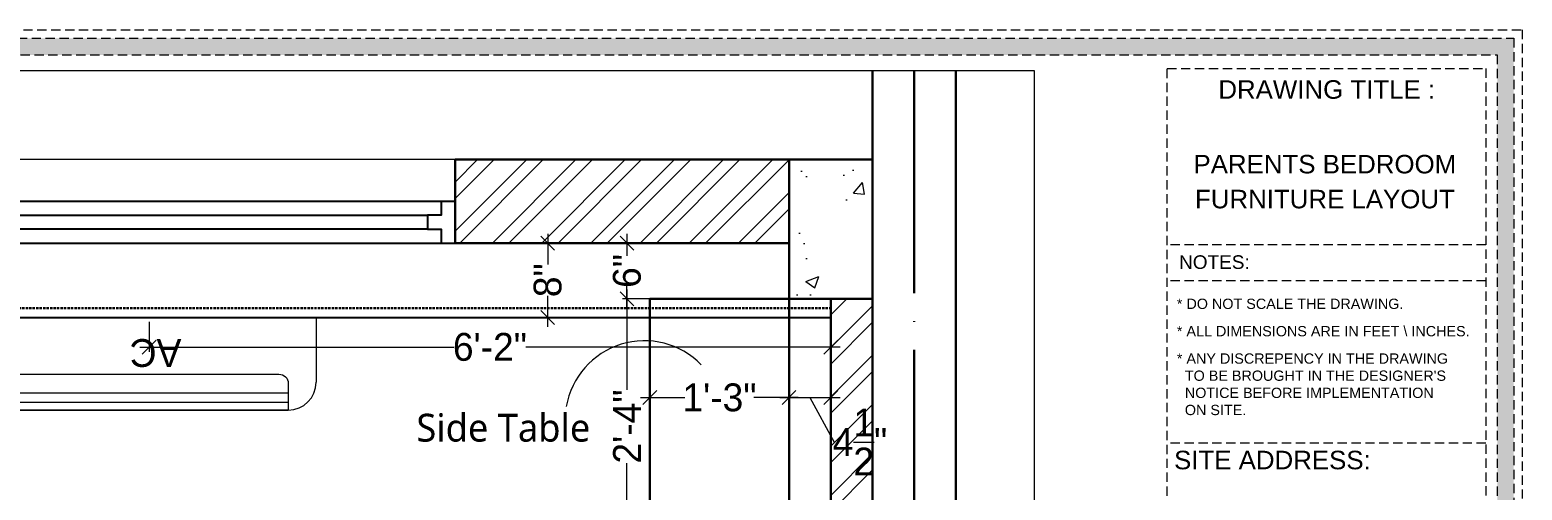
# Model space of a CAD drawing. Header units: millimetres. Extents: x 56222 to 3066687, y -650199 to -121287.
# Drawn here: x 133888.3 to 134049.2, y -183183.4 to -183133.8 of the extents above; entities that cross this region are included whole.
import ezdxf
from ezdxf.enums import TextEntityAlignment as Align

# ---------------------------------------------------------------- set-up
doc = ezdxf.new("R2010")
doc.units = ezdxf.units.MM
doc.header["$MEASUREMENT"] = 0
doc.header["$PDMODE"] = 35
for name, pattern in [('ACAD_ISO04W100', [30, 24, -3, 0, -3]), ('DASHED', [0.75, 0.5, -0.25]), ('DASHED2', [0.375, 0.25, -0.125]), ('DASHEDX2', [1.5, 1, -0.5])]:
    doc.linetypes.add(name, pattern=pattern)
doc.layers.get('Defpoints').update_dxf_attribs({"color": 220})
doc.layers.add('AR HATCH-7', color=7, linetype='Continuous')
for name, color, linetype, lineweight in [('COLUMN', 1, 'Continuous', 30), ('Dimension', 10, 'DASHEDX2', 20), ('el', 7, 'Continuous', 20), ('Electrical', 84, 'Continuous', 30), ('ELEVATION', 250, 'Continuous', 9), ('FUR1', 22, 'Continuous', 0), ('FURNITURE', 32, 'Continuous', 9), ('furniture dimensions', 1, 'DASHED', 0), ('FURNITURE-1', 252, 'Continuous', 13), ('GROUND FLOOR', 7, 'Continuous', 9), ('GROUND FLOOR  ( PLINE )', 251, 'Continuous', 30), ('Labelling', 1, 'Continuous', 25), ('NAME PLATE', 7, 'Continuous', 25), ('Text', 7, 'Continuous', 15), ('wall', 7, 'Continuous', 30), ('X_PLOT', 1, 'Continuous', 9)]:
    doc.layers.add(name, color=color, linetype=linetype, lineweight=lineweight)
doc.layers.add('XX~SLAB ( PLINE )', color=251, linetype='Continuous', plot=False)
doc.styles.add('Arial', font='arial.ttf')
doc.styles.add('century g', font='GOTHIC.TTF')
doc.styles.add('style4', font='ARIALN.TTF')
doc.styles.add('TEXT', font='eurr____.ttf')
doc.dimstyles.new('Archana', dxfattribs={"dimtxt": 2, "dimasz": 0.75, "dimexe": 0.5, "dimexo": 0.5, "dimgap": 0, "dimtad": 0, "dimzin": 0, "dimdsep": 46, "dimlunit": 4, "dimtxsty": 'century g', "dimblk": 'OBLIQUE', "dimcen": 0, "dimdle": 1, "dimclrd": 256, "dimclre": 256, "dimclrt": 256, "dimadec": 0, "dimazin": 0, "dimtfac": 1, "dimtofl": 0, "dimtmove": 1, "dimatfit": 3, "dimfxl": 1, "dimfxlon": 1, "dimtolj": 1, "dimtzin": 0, "dimlwd": -1, "dimlwe": -1, "dimarcsym": 0})

# ---------------------------------------------------------------- blocks, each defined once
blk = doc.blocks.new('ac paln')
at = {"layer": 'Electrical', "lineweight": 15}
for p, q in [((389238.69, -37646.36), (389238.69, -37610.34)), ((389238.69, -37610.34), (389245.67, -37610.34)), ((389245.81, -37613.35), (389248.68, -37613.35)), ((389246.82, -37643.35), (389246.82, -37613.35)), ((389247.82, -37643.35), (389247.82, -37613.35)), ((389248.68, -37613.35), (389248.68, -37643.35)), ((389248.68, -37643.35), (389248.68, -37613.35)), ((389244.81, -37642.35), (389244.81, -37614.35)), ((389245.81, -37643.35), (389248.68, -37643.35)), ((389248.68, -37643.35), (389248.68, -37643.35)), ((389245.67, -37646.36), (389238.69, -37646.36))]:
    blk.add_line(p, q, dxfattribs=at)
for centre, start, end in [((389245.67, -37613.35), 0, 90), ((389245.67, -37643.35), 270, 0)]:
    blk.add_arc(centre, 3.01, start, end, dxfattribs=at)
at = {"layer": 'Electrical', "lineweight": 15, "extrusion": (0, 0, -1)}
for centre, start_param, end_param in [((389245.81, -37614.35), -0.785398, 0.785398), ((389245.81, -37642.35), 3.926991, 5.497787)]:
    blk.add_ellipse(centre, major_axis=(-0.71, 0.71), ratio=1, start_param=start_param, end_param=end_param, dxfattribs=at)
at = {"layer": 'Text', "style": 'TEXT'}
blk.add_text('AC', height=3, rotation=270, dxfattribs=at).set_placement((389241.02, -37624.87))
blk = doc.blocks.new('_Oblique')
at = {"layer": 'wall', "color": 0, "lineweight": -2}
blk.add_line((-0.5, -0.5), (0.5, 0.5), dxfattribs=at)
blk = doc.blocks.new('*D536')
at = {"layer": 'Defpoints', "color": 0, "linetype": 'Continuous', "lineweight": 30, "transparency": 16777216}
for p in [(133955.19, -183171.9), (133970.19, -183171.9), (133970.19, -183173.43)]:
    blk.add_point(p, dxfattribs=at)
at = {"layer": 'furniture dimensions', "color": 5, "linetype": 'Continuous', "transparency": 16777216}
for p, q in [((133954.19, -183173.43), (133958.97, -183173.43)), ((133971.19, -183173.43), (133966.41, -183173.43)), ((133970.19, -183172.4), (133970.19, -183173.93))]:
    blk.add_line(p, q, dxfattribs=at)
at = {"layer": 'furniture dimensions', "color": 5, "linetype": 'ByBlock', "transparency": 16777216}
blk.add_line((133955.19, -183172.4), (133955.19, -183173.93), dxfattribs=at)
at = {"layer": 'furniture dimensions', "color": 5, "linetype": 'Continuous', "transparency": 16777216, "xscale": 1.5, "yscale": 1.5, "zscale": 1.5, "rotation": 180}
blk.add_blockref('_Oblique', (133955.19, -183173.43), dxfattribs=at)
at = {"layer": 'furniture dimensions', "color": 5, "linetype": 'Continuous', "transparency": 16777216, "xscale": 1.5, "yscale": 1.5, "zscale": 1.5}
blk.add_blockref('_Oblique', (133970.19, -183173.43), dxfattribs=at)
at = {"layer": 'furniture dimensions', "linetype": 'Continuous', "lineweight": 0, "transparency": 16777216, "insert": (133962.69, -183173.43), "char_height": 3, "attachment_point": 5, "style": 'century g'}
blk.add_mtext('\\A1;1\'-3"', dxfattribs=at)
blk = doc.blocks.new('*D537')
at = {"layer": 'Defpoints', "color": 0, "linetype": 'Continuous', "lineweight": 30, "transparency": 16777216}
for p in [(133970.19, -183173.43), (133974.69, -183173.43), (133974.69, -183173.43)]:
    blk.add_point(p, dxfattribs=at)
at = {"layer": 'furniture dimensions', "color": 5, "linetype": 'Continuous', "transparency": 16777216}
for p, q in [((133969.19, -183173.43), (133975.69, -183173.43)), ((133972.44, -183173.43), (133975.05, -183178.22)), ((133974.69, -183173.43), (133974.69, -183173.93))]:
    blk.add_line(p, q, dxfattribs=at)
at = {"layer": 'furniture dimensions', "color": 5, "linetype": 'ByBlock', "transparency": 16777216}
blk.add_line((133970.19, -183173.43), (133970.19, -183173.93), dxfattribs=at)
at = {"layer": 'furniture dimensions', "color": 5, "linetype": 'Continuous', "transparency": 16777216, "xscale": 1.5, "yscale": 1.5, "zscale": 1.5, "rotation": 180}
blk.add_blockref('_Oblique', (133970.19, -183173.43), dxfattribs=at)
at = {"layer": 'furniture dimensions', "color": 5, "linetype": 'Continuous', "transparency": 16777216, "xscale": 1.5, "yscale": 1.5, "zscale": 1.5}
blk.add_blockref('_Oblique', (133974.69, -183173.43), dxfattribs=at)
at = {"layer": 'furniture dimensions', "linetype": 'Continuous', "lineweight": 0, "transparency": 16777216, "insert": (133977.84, -183178.22), "char_height": 3, "attachment_point": 5, "style": 'century g'}
blk.add_mtext('\\A1;4{\\H1x;\\S1/2;}"', dxfattribs=at)
blk = doc.blocks.new('*D538')
at = {"layer": 'Defpoints', "color": 0, "linetype": 'Continuous', "lineweight": 30, "transparency": 16777216}
for p in [(133942.93, -183156.79), (133944.17, -183156.79), (133942.93, -183164.8)]:
    blk.add_point(p, dxfattribs=at)
at = {"layer": 'furniture dimensions', "color": 5, "linetype": 'Continuous', "transparency": 16777216}
for p, q in [((133944.17, -183155.79), (133944.17, -183159.11)), ((133943.43, -183156.79), (133944.67, -183156.79)), ((133944.17, -183165.8), (133944.17, -183162.48))]:
    blk.add_line(p, q, dxfattribs=at)
at = {"layer": 'furniture dimensions', "color": 5, "linetype": 'ByBlock', "transparency": 16777216}
blk.add_line((133943.43, -183164.8), (133944.67, -183164.8), dxfattribs=at)
at = {"layer": 'furniture dimensions', "color": 5, "linetype": 'Continuous', "transparency": 16777216, "xscale": 1.5, "yscale": 1.5, "zscale": 1.5}
for p, rotation in [((133944.17, -183156.79), 90), ((133944.17, -183164.8), 270)]:
    blk.add_blockref('_Oblique', p, dxfattribs=dict(at, rotation=rotation))
at = {"layer": 'furniture dimensions', "linetype": 'Continuous', "lineweight": 0, "transparency": 16777216, "insert": (133944.17, -183160.79), "char_height": 3, "attachment_point": 5, "rotation": 90, "style": 'century g'}
blk.add_mtext('\\A1;8"', dxfattribs=at)
blk = doc.blocks.new('*D541')
at = {"layer": 'Defpoints', "color": 0, "linetype": 'Continuous', "lineweight": 30, "transparency": 16777216}
for p in [(133956.04, -183156.79), (133952.72, -183162.79), (133956.04, -183162.79)]:
    blk.add_point(p, dxfattribs=at)
at = {"layer": 'furniture dimensions', "color": 5, "linetype": 'Continuous', "transparency": 16777216}
for p, q in [((133952.72, -183155.79), (133952.72, -183158.18)), ((133952.72, -183163.79), (133952.72, -183161.41)), ((133955.54, -183162.79), (133952.22, -183162.79))]:
    blk.add_line(p, q, dxfattribs=at)
at = {"layer": 'furniture dimensions', "color": 5, "linetype": 'ByBlock', "transparency": 16777216}
blk.add_line((133955.54, -183156.79), (133952.22, -183156.79), dxfattribs=at)
at = {"layer": 'furniture dimensions', "color": 5, "linetype": 'Continuous', "transparency": 16777216, "xscale": 1.5, "yscale": 1.5, "zscale": 1.5}
for p, rotation in [((133952.72, -183156.79), 90), ((133952.72, -183162.79), 270)]:
    blk.add_blockref('_Oblique', p, dxfattribs=dict(at, rotation=rotation))
at = {"layer": 'furniture dimensions', "linetype": 'Continuous', "lineweight": 0, "transparency": 16777216, "insert": (133952.72, -183159.79), "char_height": 3, "attachment_point": 5, "rotation": 90, "style": 'century g'}
blk.add_mtext('\\A1;6"', dxfattribs=at)
blk = doc.blocks.new('*D542')
at = {"layer": 'Defpoints', "color": 0, "linetype": 'Continuous', "lineweight": 30, "transparency": 16777216}
for p in [(133955.19, -183162.79), (133952.72, -183190.3), (133955.19, -183190.3)]:
    blk.add_point(p, dxfattribs=at)
at = {"layer": 'furniture dimensions', "color": 5, "linetype": 'Continuous', "transparency": 16777216}
for p, q in [((133952.72, -183161.79), (133952.72, -183172.59)), ((133952.72, -183191.3), (133952.72, -183180.5)), ((133954.69, -183190.3), (133952.22, -183190.3))]:
    blk.add_line(p, q, dxfattribs=at)
at = {"layer": 'furniture dimensions', "color": 5, "linetype": 'ByBlock', "transparency": 16777216}
blk.add_line((133954.69, -183162.79), (133952.22, -183162.79), dxfattribs=at)
at = {"layer": 'furniture dimensions', "color": 5, "linetype": 'Continuous', "transparency": 16777216, "xscale": 1.5, "yscale": 1.5, "zscale": 1.5}
for p, rotation in [((133952.72, -183162.79), 90), ((133952.72, -183190.3), 270)]:
    blk.add_blockref('_Oblique', p, dxfattribs=dict(at, rotation=rotation))
at = {"layer": 'furniture dimensions', "linetype": 'Continuous', "lineweight": 0, "transparency": 16777216, "insert": (133952.72, -183176.55), "char_height": 3, "attachment_point": 5, "rotation": 90, "style": 'century g'}
blk.add_mtext('\\A1;2\'-4"', dxfattribs=at)
blk = doc.blocks.new('*D548')
at = {"layer": 'Defpoints', "color": 0, "linetype": 'Continuous', "lineweight": 30, "transparency": 16777216}
for p in [(133974.69, -183162.79), (133901.19, -183164.79), (133974.69, -183167.99)]:
    blk.add_point(p, dxfattribs=at)
at = {"layer": 'furniture dimensions', "color": 5, "linetype": 'Continuous', "transparency": 16777216}
for p, q in [((133974.69, -183163.99), (133974.69, -183168.49)), ((133900.19, -183167.99), (133934.06, -183167.99)), ((133975.69, -183167.99), (133941.82, -183167.99))]:
    blk.add_line(p, q, dxfattribs=at)
at = {"layer": 'furniture dimensions', "color": 5, "linetype": 'ByBlock', "transparency": 16777216}
blk.add_line((133901.19, -183165.29), (133901.19, -183168.49), dxfattribs=at)
at = {"layer": 'furniture dimensions', "color": 5, "linetype": 'Continuous', "transparency": 16777216, "xscale": 1.5, "yscale": 1.5, "zscale": 1.5, "rotation": 180}
blk.add_blockref('_Oblique', (133901.19, -183167.99), dxfattribs=at)
at = {"layer": 'furniture dimensions', "color": 5, "linetype": 'Continuous', "transparency": 16777216, "xscale": 1.5, "yscale": 1.5, "zscale": 1.5}
blk.add_blockref('_Oblique', (133974.69, -183167.99), dxfattribs=at)
at = {"layer": 'furniture dimensions', "linetype": 'Continuous', "lineweight": 0, "transparency": 16777216, "insert": (133937.94, -183167.99), "char_height": 3, "attachment_point": 5, "style": 'century g'}
blk.add_mtext('\\A1;6\'-2"', dxfattribs=at)

msp = doc.modelspace()

# ---------------------------------------------------------------- hatches: boundary and pattern name
at = {"layer": 'AR HATCH-7', "lineweight": 18, "true_color": 0x939598, "transparency": 33554687}
h = msp.add_hatch(dxfattribs=at)
h.set_pattern_fill('ANSI32', color=252, scale=10)
h.set_pattern_definition([(45, (-0.7165, 306.8256), (-2.65165043, 2.65165043), []), (45, (1.0512, 306.8256), (-2.65165043, 2.65165043), [])])
h.paths.add_polyline_path([(133970.191, -183147.794), (133934.191, -183147.794), (133934.191, -183156.794), (133970.191, -183156.794)])
h.paths.add_polyline_path([(133979.191, -183162.794), (133974.691, -183162.794), (133974.691, -183167.643), (133974.699, -183167.643), (133974.691, -183169.299), (133974.691, -183181.803), (133974.691, -183285.794), (133938.691, -183285.793), (133938.691, -183290.293), (133970.191, -183290.294), (133970.191, -183285.794), (133979.191, -183285.794)])
at = {"layer": 'Dimension', "true_color": 0xd39e00}
h = msp.add_hatch(color=42, dxfattribs=at)
h.paths.add_polyline_path([(133792.525, -183134.719), (133792.525, -183314.788), (134048.35, -183314.788), (134048.35, -183134.719)])
h.paths.add_polyline_path([(133794.321, -183136.514), (134046.555, -183136.514), (134046.555, -183312.992), (133794.321, -183312.992)], flags=16)
at = {"layer": 'FURNITURE-1', "lineweight": 18, "true_color": 0xc7c8ca}
h = msp.add_hatch(dxfattribs=at)
h.set_pattern_fill('AR-CONC', color=9, scale=2)
h.set_pattern_definition([(50, (-0.717, 306.826), (14.34520365, -1.2550427), [1.5, -16.5]), (355, (-0.717, 306.826), (-2.7750267, 15.0438427), [1.2, -13.2]), (100.4514445, (0.479, 306.721), (11.5701769, 13.7887998), [1.2748038, -14.0228422]), (46.1842, (-0.717, 310.826), (21.3448266, -3.3103856), [2.25, -24.75]), (96.635635, (1.062, 310.55), (18.693239, 19.482372), [1.9122068, -21.0342752]), (351.184164, (-0.717, 310.826), (18.693239, 19.482372), [1.8, -19.8]), (21, (1.283, 309.826), (11.93814104, -8.0523778), [1.5, -16.5]), (326, (1.283, 309.826), (4.8663066, 14.5030009), [1.2, -13.2]), (71.451445, (2.278, 309.155), (16.8044475, 6.45062306), [1.2748038, -14.0228422]), (37.5, (-0.7165, 306.8256), (0.24319711, 6.65787708), [0, -13.04, 0, -13.4, 0, -13.25]), (7.5, (-0.7165, 306.8256), (5.26139075, 7.88823424), [0, -7.64, 0, -12.74, 0, -5.05]), (327.5, (-5.1765, 306.8256), (10.67644872, -0.45109743), [0, -5, 0, -15.6, 0, -20.7]), (317.5, (-7.177, 306.826), (11.6637234, 2.00209965), [0, -6.5, 0, -10.36, 0, -14.7])])
h.paths.add_polyline_path([(133899.191, -183285.794), (133884.191, -183285.794), (133884.191, -183294.794), (133899.191, -183294.794)])
h.paths.add_polyline_path([(133846.691, -183147.794), (133837.691, -183147.794), (133837.691, -183156.794), (133839.131, -183156.794), (133846.691, -183156.794)])
h.paths.add_polyline_path([(133979.191, -183147.794), (133970.191, -183147.794), (133970.191, -183162.794), (133979.191, -183162.794)])

# ---------------------------------------------------------------- linework, layer by layer
at = {"layer": 'COLUMN'}
msp.add_lwpolyline([(133970.191, -183147.794), (133979.191, -183147.794), (133979.191, -183162.794), (133970.191, -183162.794)], close=True, dxfattribs=at)
at = {"layer": 'Dimension', "color": 42, "true_color": 0xd39e00}
for p, q in [((134045.339, -183156.986, 0.119), (134010.964, -183156.986, 0.119)), ((134045.339, -183160.859, 0.119), (134010.964, -183160.859, 0.119)), ((134045.339, -183178.33, 0.119), (134010.964, -183178.33, 0.119))]:
    msp.add_line(p, q, dxfattribs=at)
at = {"layer": 'Dimension', "color": 42, "true_color": 0xd39e00, "elevation": 0.119}
for points in [[(133791.628, -183133.821), (134049.248, -183133.821), (134049.248, -183315.685), (133791.628, -183315.685)], [(133792.525, -183134.719), (134048.35, -183134.719), (134048.35, -183314.788), (133792.525, -183314.788)], [(133794.321, -183136.514), (134046.555, -183136.514), (134046.555, -183312.992), (133794.321, -183312.992)], [(134010.964, -183311.515), (134010.964, -183137.992), (134045.339, -183137.992), (134045.339, -183311.515)]]:
    msp.add_lwpolyline(points, close=True, dxfattribs=at)
at = {"layer": 'ELEVATION', "lineweight": 0}
msp.add_lwpolyline([(133811.385, -183138.189), (133996.636, -183138.189), (133996.636, -183297.866), (133811.385, -183297.866)], close=True, dxfattribs=at)
at = {"layer": 'FUR1', "color": 252, "true_color": 0x939598}
msp.add_arc((133954.604, -183175.87), 8.557, 44.25999, 170.02795, dxfattribs=at)
at = {"layer": 'FURNITURE', "color": 3, "linetype": 'DASHED2', "lineweight": 30}
msp.add_line((133839.131, -183163.794), (133974.691, -183163.796), dxfattribs=at)
at = {"layer": 'FURNITURE', "lineweight": 30}
msp.add_line((133970.19, -183162.794), (133970.19, -183190.303), dxfattribs=at)
at = {"layer": 'FURNITURE', "lineweight": 25}
msp.add_line((133824.191, -183164.794), (133974.691, -183164.796), dxfattribs=at)
at = {"layer": 'FURNITURE', "lineweight": 30}
msp.add_lwpolyline([(133970.19, -183162.794), (133970.19, -183190.303), (133955.19, -183190.303), (133955.19, -183162.794), (133970.191, -183162.794)], dxfattribs=at)
at = {"layer": 'GROUND FLOOR'}
for p, q in [((133979.191, -183138.189), (133979.191, -183297.866)), ((133979.191, -183138.189), (133979.191, -183147.794)), ((133988.191, -183138.189), (133988.191, -183297.866)), ((133979.191, -183147.794), (133811.385, -183147.794)), ((133970.191, -183156.794), (133824.191, -183156.794))]:
    msp.add_line(p, q, dxfattribs=at)
at = {"layer": 'GROUND FLOOR', "color": 1, "linetype": 'ACAD_ISO04W100'}
msp.add_line((133983.691, -183138.189), (133983.691, -183297.866), dxfattribs=at)
at = {"layer": 'GROUND FLOOR', "color": 6, "lineweight": 30}
for points in [[(133979.191, -183138.189), (133979.191, -183297.866)], [(133988.191, -183297.866), (133988.191, -183138.189)]]:
    msp.add_lwpolyline(points, dxfattribs=at)
at = {"layer": 'GROUND FLOOR  ( PLINE )'}
for points in [[(133979.191, -183297.866), (133979.191, -183147.794), (133934.191, -183147.794), (133934.191, -183156.794), (133970.191, -183156.794)], [(133974.691, -183162.794), (133974.691, -183285.794), (133938.691, -183285.793), (133938.691, -183290.293), (133970.191, -183290.294), (133970.191, -183297.866)]]:
    msp.add_lwpolyline(points, dxfattribs=at)
at = {"layer": 'Labelling', "color": 251, "linetype": 'DASHED2', "lineweight": 0, "ltscale": 10, "true_color": 0x636466}
msp.add_line((133970.191, -183162.794), (133970.186, -183286.794), dxfattribs=at)
at = {"layer": 'X_PLOT', "linetype": 'ACAD_ISO04W100', "lineweight": 30}
msp.add_line((133983.691, -183138.189), (133983.691, -183297.866), dxfattribs=at)
at = {"layer": 'XX~SLAB ( PLINE )'}
msp.add_lwpolyline([(133934.191, -183152.294), (133932.691, -183152.294), (133932.691, -183153.794), (133931.191, -183153.794), (133931.191, -183155.294), (133871.191, -183155.294), (133871.191, -183153.794), (133869.691, -183153.794), (133869.691, -183152.294), (133868.191, -183152.294), (133868.191, -183156.794), (133869.691, -183156.794), (133869.691, -183155.294), (133871.191, -183155.294), (133871.191, -183153.794), (133931.191, -183153.794), (133931.191, -183155.294), (133932.691, -183155.294), (133932.691, -183156.794), (133934.191, -183156.794), (133934.191, -183152.294), (133868.191, -183152.294), (133868.191, -183156.794), (133934.191, -183156.794)], close=True, dxfattribs=at)

# ---------------------------------------------------------------- block references
at = {"layer": 'el', "color": 18, "true_color": 0x000000, "rotation": 270}
msp.add_blockref('ac paln', (171529.541, 206073.893), dxfattribs=at)

# ---------------------------------------------------------------- texts
at = {"layer": 'FUR1', "color": 1, "insert": (133939.389, -183176.696), "char_height": 3, "width": 28.45427, "attachment_point": 5, "style": 'style4'}
msp.add_mtext('{\\fMalgun Gothic|b0|i0|c0|p34;Side Table}', dxfattribs=at)
at = {"layer": 'NAME PLATE', "style": 'Arial'}
for s, height, p in [('DRAWING TITLE : ', 1.99426, (134028.559, -183141.239, 0.119)), ('PARENTS BEDROOM', 1.99426, (134027.971, -183149.284, 0.119)), ('FURNITURE LAYOUT', 1.99426, (134027.98, -183153.045, 0.119)), ('NOTES:', 1.4653, (134016.063, -183159.569, 0.119)), ('SITE ADDRESS:', 1.99426, (134022.317, -183181.155, 0.119))]:
    msp.add_text(s, height=height, dxfattribs=at).set_placement(p, align=Align.CENTER)
at = {"layer": 'NAME PLATE', "char_height": 1.10824, "width": 42.81725, "attachment_point": 1, "style": 'Arial'}
for s, insert in [('* DO NOT SCALE THE DRAWING.', (134012.014, -183162.776, 0.119)), ('* ALL DIMENSIONS ARE IN FEET \\\\ INCHES.', (134012.014, -183165.723, 0.119)), ("* ANY DISCREPENCY IN THE DRAWING \\P  TO BE BROUGHT IN THE DESIGNER'S\\P  NOTICE BEFORE IMPLEMENTATION \\P  ON SITE.", (134012.014, -183168.671, 0.119))]:
    msp.add_mtext(s, dxfattribs=dict(at, insert=insert))

# ---------------------------------------------------------------- dimensions: what is measured, and where the dimension line sits
at = {"layer": 'furniture dimensions', "color": 5, "linetype": 'Continuous', "lineweight": 0}
for base, p1, p2, picture, middle in [((133944.172, -183156.794), (133942.926, -183164.795), (133942.926, -183156.794), '*D538', (133944.172, -183160.795)), ((133952.717, -183162.794), (133956.039, -183156.794), (133956.039, -183162.794), '*D541', (133952.717, -183159.794)), ((133952.717, -183190.303), (133955.19, -183162.794), (133955.19, -183190.303), '*D542', (133952.717, -183176.549))]:
    dim = msp.add_linear_dim(base=base, p1=p1, p2=p2, angle=90, dimstyle='Archana', override={"dimtxt": 3, "dimasz": 1.5, "dimdec": 0, "dimclrd": 5, "dimclre": 5, "dimfxl": 4}, dxfattribs=at)
    dim.commit()
    dim.dimension.update_dxf_attribs({"geometry": picture, "text_midpoint": middle})
for base, p1, p2, picture, middle in [((133974.6907, -183167.98768), (133901.19066, -183164.79489), (133974.6907, -183162.79439), '*D548', (133937.94068, -183167.98768)), ((133970.191, -183173.427), (133955.19, -183171.896), (133970.191, -183171.897), '*D536', (133962.69, -183173.427))]:
    dim = msp.add_linear_dim(base=base, p1=p1, p2=p2, dimstyle='Archana', override={"dimtxt": 3, "dimasz": 1.5, "dimdec": 0, "dimclrd": 5, "dimclre": 5, "dimfxl": 4}, dxfattribs=at)
    dim.commit()
    dim.dimension.update_dxf_attribs({"geometry": picture, "text_midpoint": middle})
dim = msp.add_linear_dim(base=(133974.691, -183173.427), p1=(133970.191, -183173.427), p2=(133974.691, -183173.427), dimstyle='Archana', override={"dimtxt": 3, "dimasz": 1.5, "dimdec": 1, "dimclrd": 5, "dimclre": 5, "dimfxl": 4}, dxfattribs=at)
dim.commit()
dim.dimension.update_dxf_attribs({"geometry": '*D537', "text_midpoint": (133975.052, -183178.218), "dimtype": 160})

doc.saveas('drawing.dxf')
